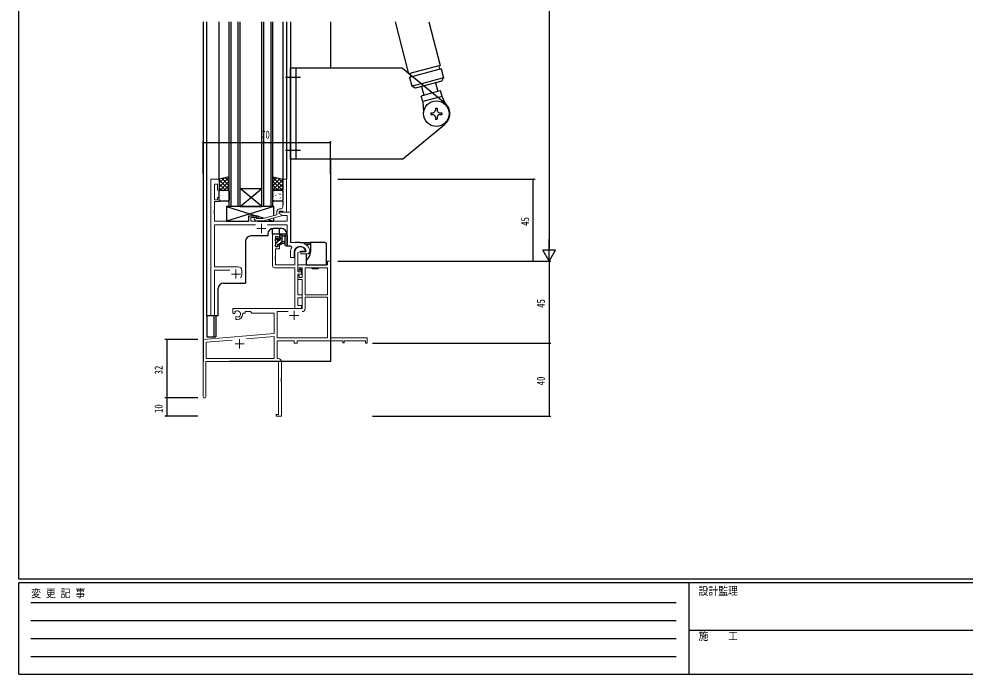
# Model space of a CAD drawing. Units: millimetres, scale not verified. Extents: x -567 to 567, y -403 to 403.
# Drawn here: x -563 to -43, y -403 to -43 of the extents above; entities that cross this region are included whole.
import ezdxf
from ezdxf.enums import TextEntityAlignment as Align

# ---------------------------------------------------------------- set-up
doc = ezdxf.new("R2010")
doc.units = ezdxf.units.MM
doc.header["$LTSCALE"] = 2
doc.layers.add('0-2_YKK_11', color=7, linetype='Continuous', lineweight=18)
for name, color, linetype in [('0-3_YKK_12', 2, 'Continuous'), ('0-4_YKK_13', 4, 'Continuous'), ('0-5_YKK_D', 6, 'Continuous'), ('0-6_YKK_ZWAK', 7, 'Continuous')]:
    doc.layers.add(name, color=color, linetype=linetype)
doc.styles.add('ＭＳ ゴシック', font='')
doc.styles.get('ＭＳ ゴシック').set_extended_font_data('MS Gothic')

msp = doc.modelspace()

# ---------------------------------------------------------------- linework, layer by layer
at = {"layer": '0-2_YKK_11'}
for p, q in [((-457.266, -131.433), (-457.266, -206.433)), ((-452.666, -131.433), (-457.266, -131.433)), ((-455.336, -142.633), (-455.336, -134.133)), ((-455.336, -134.133), (-453.666, -134.133)), ((-417.666, -131.433), (-417.666, -143.474)), ((-415.666, -131.433), (-417.666, -131.433)), ((-415.666, -149.433), (-415.666, -131.433)), ((-453.666, -142.633), (-455.336, -142.633)), ((-455.336, -143.633), (-452.666, -143.633)), ((-453.666, -141.433), (-453.666, -142.633)), ((-452.666, -141.433), (-453.666, -141.433)), ((-452.666, -143.633), (-452.666, -141.433)), ((-455.336, -154.433), (-455.336, -150.391)), ((-419.666, -148.933), (-417.866, -148.933)), ((-419.666, -150.233), (-419.666, -148.933)), ((-413.466, -149.433), (-419.666, -149.433)), ((-419.666, -149.433), (-419.666, -150.233)), ((-419.666, -150.233), (-417.709, -151.363)), ((-418.466, -150.925), (-419.666, -150.233)), ((-418.666, -147.633), (-419.466, -147.633)), ((-413.466, -166.133), (-413.466, -149.433)), ((-436.366, -154.433), (-455.336, -154.433)), ((-436.366, -151.433), (-436.366, -154.433)), ((-435.366, -154.433), (-435.366, -152.433)), ((-415.396, -154.433), (-435.366, -154.433)), ((-433.291, -153.457), (-432.515, -154.233)), ((-432.515, -154.233), (-428.57, -154.233)), ((-432.018, -153.033), (-432.442, -152.608)), ((-428.728, -153.033), (-432.018, -153.033)), ((-428.57, -154.233), (-418.466, -151.525)), ((-418.466, -151.525), (-418.466, -150.925)), ((-417.709, -151.363), (-415.396, -151.363)), ((-415.396, -151.363), (-415.396, -154.433)), ((-455.336, -156.363), (-432.817, -156.363)), ((-455.336, -179.433), (-455.336, -156.363)), ((-426.116, -156.363), (-415.396, -156.363)), ((-415.396, -156.363), (-415.396, -168.133)), ((-423.366, -179.063), (-423.366, -161.433)), ((-421.736, -162.933), (-421.736, -168.333)), ((-408.166, -166.133), (-413.466, -166.133)), ((-421.736, -168.333), (-420.266, -168.333)), ((-420.266, -168.333), (-420.266, -167.233)), ((-420.266, -167.233), (-419.466, -167.233)), ((-419.466, -167.233), (-419.466, -169.533)), ((-415.396, -168.133), (-413.246, -168.133)), ((-413.246, -168.133), (-412.808, -168.874)), ((-411.166, -178.433), (-411.166, -171.433)), ((-421.736, -175.391), (-421.736, -178.433)), ((-409.536, -176.428), (-409.466, -178.433)), ((-391.466, -218.433), (-391.466, -176.433)), ((-442.266, -179.433), (-455.336, -179.433)), ((-455.336, -206.433), (-455.336, -181.363)), ((-455.336, -181.363), (-446.817, -181.363)), ((-440.266, -183.433), (-440.266, -181.433)), ((-411.166, -180.063), (-422.366, -180.063)), ((-421.736, -178.433), (-411.166, -178.433)), ((-411.166, -190.474), (-411.166, -180.063)), ((-393.096, -178.433), (-409.466, -178.433)), ((-407.466, -180.933), (-407.466, -183.433)), ((-407.166, -180.063), (-407.166, -185.333)), ((-393.096, -180.063), (-405.536, -180.063)), ((-405.536, -180.063), (-405.536, -194.933)), ((-405.536, -180.063), (-405.536, -194.933)), ((-393.096, -194.933), (-393.096, -180.063)), ((-407.466, -183.433), (-409.466, -183.433)), ((-409.466, -183.433), (-409.466, -194.933)), ((-407.166, -186.533), (-407.166, -202.433)), ((-411.166, -202.433), (-411.166, -191.391)), ((-409.536, -196.563), (-409.536, -200.803)), ((-405.536, -194.933), (-393.096, -194.933)), ((-405.536, -196.133), (-405.536, -202.463)), ((-393.096, -196.133), (-405.536, -196.133)), ((-393.096, -218.433), (-393.096, -196.133)), ((-407.166, -202.433), (-445.266, -202.433)), ((-457.266, -206.433), (-455.336, -206.433)), ((-438.466, -204.063), (-435.536, -204.063)), ((-435.536, -204.063), (-434.666, -204.933)), ((-434.666, -204.933), (-422.466, -204.933)), ((-422.466, -204.933), (-422.466, -216.021)), ((-414.817, -204.063), (-420.836, -204.063)), ((-422.466, -216.021), (-461.466, -219.433)), ((-437.733, -218.992), (-422.466, -217.657)), ((-437.733, -218.992), (-422.466, -217.657)), ((-422.466, -217.657), (-422.466, -229.803)), ((-461.466, -219.433), (-461.466, -250.733)), ((-459.836, -220.926), (-445.619, -219.682)), ((-459.836, -229.803), (-459.836, -220.926)), ((-420.836, -218.433), (-393.096, -218.433)), ((-420.836, -220.063), (-411.466, -220.063)), ((-409.836, -220.063), (-384.766, -220.063)), ((-371.466, -218.433), (-391.466, -218.433)), ((-460.066, -250.733), (-460.066, -231.433)), ((-460.066, -231.433), (-420.096, -231.433)), ((-422.466, -229.803), (-459.836, -229.803)), ((-420.096, -231.433), (-420.096, -260.533)), ((-418.466, -240.474), (-418.466, -231.603))]:
    msp.add_line(p, q, dxfattribs=at)
at = {"layer": '0-2_YKK_11', "color": 2}
for p, q in [((-429.466, -155.933), (-429.466, -160.933)), ((-431.966, -158.433), (-426.966, -158.433)), ((-443.466, -180.933), (-443.466, -185.933)), ((-445.966, -183.433), (-440.966, -183.433)), ((-413.966, -206.133), (-408.966, -206.133)), ((-411.466, -203.633), (-411.466, -208.633)), ((-443.966, -221.733), (-438.966, -221.733)), ((-441.466, -219.233), (-441.466, -224.233))]:
    msp.add_line(p, q, dxfattribs=at)
at = {"layer": '0-2_YKK_11'}
for points in [[(-453.666, -134.133), (-453.666, -137.433), (-452.666, -137.433), (-452.666, -131.433)], [(-455.336, -150.391), (-455.456, -150.208), (-455.456, -149.658), (-455.336, -149.474), (-455.336, -149.391), (-455.456, -149.208), (-455.456, -148.658), (-455.336, -148.474), (-455.336, -143.633)], [(-417.666, -143.474), (-417.546, -143.658), (-417.546, -144.208), (-417.666, -144.391), (-417.666, -144.474), (-417.546, -144.658), (-417.546, -145.208), (-417.666, -145.391), (-417.666, -146.633)], [(-420.966, -149.133), (-420.966, -150.953), (-428.728, -153.033)], [(-417.866, -148.933), (-417.666, -149.133), (-417.366, -149.433), (-415.666, -149.433)], [(-435.366, -152.433), (-432.166, -152.433), (-432.166, -151.433), (-436.366, -151.433)], [(-423.366, -161.433), (-419.466, -161.433), (-419.466, -164.233), (-420.266, -164.233), (-420.266, -162.933), (-421.736, -162.933)], [(-419.466, -169.533), (-421.736, -169.533), (-421.736, -173.474), (-421.856, -173.658), (-421.856, -174.208), (-421.736, -174.391), (-421.736, -174.474), (-421.856, -174.658), (-421.856, -175.208), (-421.736, -175.391)], [(-413.466, -171.433), (-413.466, -174.433), (-411.466, -174.433), (-411.466, -171.433)], [(-405.301, -170.544), (-405.588, -170.933), (-407.866, -170.933), (-409.536, -171.897), (-409.536, -176.428)], [(-404.913, -170.883), (-405.208, -171.233), (-407.866, -171.233), (-407.866, -172.433), (-404.466, -172.433)], [(-402.966, -170.933), (-402.966, -170.438), (-402.972, -170.378)], [(-391.466, -176.433), (-393.096, -176.433), (-393.096, -178.433)], [(-409.466, -178.433), (-409.466, -181.233), (-408.666, -181.233), (-408.666, -180.063), (-407.166, -180.063)], [(-409.466, -178.433), (-409.466, -182.233), (-408.266, -182.233), (-408.266, -181.133), (-407.766, -180.633), (-407.466, -180.933)], [(-407.166, -185.333), (-408.666, -185.333), (-408.666, -184.233), (-409.466, -184.233), (-409.466, -186.533), (-407.166, -186.533)], [(-411.166, -191.391), (-411.046, -191.208), (-411.046, -190.658), (-411.166, -190.474)], [(-409.466, -194.933), (-407.166, -194.933), (-407.166, -196.563), (-409.536, -196.563)], [(-445.266, -202.433), (-445.266, -204.798), (-444.366, -205.317), (-444.016, -205.115), (-443.993, -204.61), (-444.031, -204.152)], [(-409.536, -200.803), (-407.466, -200.803), (-407.466, -202.433), (-411.166, -202.433)], [(-442.289, -207.168), (-442.668, -206.906), (-443.116, -206.674), (-443.466, -206.876), (-443.466, -208.433), (-442.766, -208.433)], [(-439.766, -205.433), (-439.766, -204.933), (-438.466, -204.933), (-438.466, -204.063)], [(-414.817, -204.063), (-420.836, -204.063), (-420.836, -218.433)], [(-420.266, -229.803), (-420.836, -229.803), (-420.836, -220.063)], [(-411.466, -220.063), (-411.466, -221.433), (-409.836, -221.433), (-409.836, -220.063)], [(-384.766, -220.063), (-384.766, -221.233), (-383.966, -221.233), (-383.966, -220.063), (-372.366, -220.063)], [(-372.366, -220.063), (-372.366, -221.433), (-371.466, -221.433), (-371.466, -218.433)], [(-418.466, -261.433), (-418.466, -242.391), (-418.586, -242.208), (-418.586, -241.658), (-418.466, -241.474), (-418.466, -241.391), (-418.586, -241.208), (-418.586, -240.658), (-418.466, -240.474)], [(-420.096, -260.533), (-421.466, -260.533), (-421.466, -261.433), (-418.466, -261.433)]]:
    msp.add_lwpolyline(points, dxfattribs=at)
for centre, radius, start, end in [((-419.466, -149.133), 1.5, 90.00001, 179.99999), ((-418.666, -146.633), 1, 270.00001, 359.99999), ((-432.866, -153.033), 0.6, 44.99999, 225.00001), ((-408.166, -171.433), 5.3, 11.47836, 89.99999), ((-408.166, -171.433), 5.3, 151.13427, 180), ((-408.166, -171.433), 3.3, 9.59404, 179.99999), ((-408.166, -171.433), 3, 17.23529, 180), ((-404.466, -170.933), 1.5, 270.00001, 359.99999), ((-442.266, -181.433), 2, 0.00001, 89.99999), ((-422.366, -179.063), 1, 180.00001, 269.99999), ((-443.466, -183.433), 3.2, 321.63348, 359.99999), ((-407.136, -202.463), 1.6, 270.00001, 359.99999), ((-442.766, -205.433), 1.8, 285.36688, 134.63312), ((-442.766, -205.433), 3, 270.00001, 359.99999), ((-420.266, -231.603), 1.8, 0.00001, 89.99999), ((-460.766, -250.733), 0.7, 179.99999, 0.00001)]:
    msp.add_arc(centre, radius, start, end, dxfattribs=at)
at = {"layer": '0-3_YKK_12'}
for p, q in [((-461.466, -44.933), (-461.466, -231.433)), ((-459.466, -206.433), (-459.466, -44.933)), ((-452.666, -131.933), (-452.666, -44.933)), ((-447.166, -146.433), (-447.166, -44.933)), ((-446.166, -146.433), (-446.166, -44.933)), ((-442.166, -146.433), (-442.166, -44.933)), ((-441.166, -146.433), (-441.166, -44.933)), ((-429.166, -146.433), (-429.166, -44.933)), ((-428.166, -146.433), (-428.166, -44.933)), ((-424.166, -146.433), (-424.166, -44.933)), ((-423.166, -146.433), (-423.166, -44.933)), ((-417.666, -44.933), (-417.666, -131.733)), ((-415.666, -44.933), (-415.666, -131.433)), ((-413.466, -44.933), (-413.466, -165.833)), ((-391.466, -44.933), (-391.466, -70.413)), ((-391.466, -120.413), (-391.466, -231.433)), ((-441.166, -146.433), (-429.166, -136.433)), ((-429.166, -146.433), (-441.166, -136.433)), ((-441.166, -136.433), (-429.166, -136.433)), ((-441.166, -146.433), (-447.166, -146.433)), ((-441.166, -146.433), (-429.166, -146.433)), ((-423.166, -146.433), (-429.166, -146.433)), ((-423.366, -161.433), (-423.366, -158.459)), ((-418.467, -158.433), (-422.967, -158.433)), ((-438.266, -165.533), (-438.266, -188.433)), ((-425.967, -162.533), (-435.266, -162.533)), ((-425.967, -161.433), (-425.967, -162.533)), ((-415.467, -161.433), (-415.467, -168.133)), ((-413.467, -168.133), (-415.467, -168.133)), ((-453.267, -206.433), (-453.267, -191.433)), ((-450.267, -188.433), (-438.266, -188.433)), ((-459.466, -206.433), (-459.466, -217.933)), ((-453.267, -206.433), (-459.466, -206.433)), ((-455.566, -206.433), (-455.566, -217.933)), ((-459.466, -217.933), (-455.566, -217.933)), ((-461.166, -231.433), (-461.466, -231.433)), ((-391.466, -231.433), (-446.966, -231.433))]:
    msp.add_line(p, q, dxfattribs=at)
msp.add_lwpolyline([(-423.366, -161.433), (-419.466, -161.433), (-419.466, -158.433)], dxfattribs=at)
for centre, start, end in [((-422.967, -161.433), 90, 180), ((-418.467, -161.433), 0, 90), ((-435.266, -165.533), 90, 180), ((-450.267, -191.433), 90, 180)]:
    msp.add_arc(centre, 3, start, end, dxfattribs=at)
at = {"layer": '0-4_YKK_13'}
for p, q in [((-356.081, -44.933), (-348.595, -73.594)), ((-337.478, -44.933), (-331.209, -68.935)), ((-351.931, -70.413), (-413.431, -70.413)), ((-413.431, -120.413), (-413.431, -70.413)), ((-410.431, -120.413), (-410.431, -70.413)), ((-351.931, -70.413), (-328.787, -89.482)), ((-331.209, -68.935), (-348.595, -73.594)), ((-330.691, -70.867), (-346.312, -75.053)), ((-330.691, -70.867), (-329.397, -75.697)), ((-416.203, -75.413), (-408.062, -75.413)), ((-346.312, -75.053), (-348.078, -75.526)), ((-348.078, -75.526), (-346.783, -80.356)), ((-329.397, -75.697), (-341.578, -78.961)), ((-330.457, -77.534), (-340.158, -80.133)), ((-330.457, -77.534), (-329.397, -75.697)), ((-341.578, -78.961), (-346.783, -80.356)), ((-344.946, -81.416), (-346.783, -80.356)), ((-340.158, -80.133), (-344.946, -81.416)), ((-341.566, -80.51), (-340.272, -85.34)), ((-331.095, -82.881), (-335.425, -84.041)), ((-333.838, -78.44), (-332.544, -83.27)), ((-330.267, -85.972), (-331.095, -82.881)), ((-335.425, -84.041), (-341.72, -85.728)), ((-330.267, -85.972), (-332.395, -86.543)), ((-327.732, -91.349), (-330.267, -85.972)), ((-340.892, -88.819), (-340.399, -94.743)), ((-333.931, -92.413), (-333.931, -93.413)), ((-333.931, -92.413), (-332.931, -92.413)), ((-332.931, -92.413), (-332.931, -93.413)), ((-336.431, -94.913), (-335.431, -94.913)), ((-336.431, -94.913), (-336.431, -95.913)), ((-336.431, -95.913), (-335.431, -95.913)), ((-333.931, -97.413), (-333.931, -98.413)), ((-333.931, -98.413), (-332.931, -98.413)), ((-332.931, -97.413), (-332.931, -98.413)), ((-331.431, -94.913), (-330.431, -94.913)), ((-331.431, -95.913), (-330.431, -95.913)), ((-330.431, -94.913), (-330.431, -95.913)), ((-351.931, -120.413), (-328.828, -101.292)), ((-416.203, -115.413), (-408.062, -115.413)), ((-351.931, -120.413), (-413.431, -120.413)), ((-447.166, -130.186), (-452.666, -135.686)), ((-449.979, -130.753), (-452.666, -133.441)), ((-452.666, -131.698), (-447.166, -137.198)), ((-452.666, -133.943), (-449.177, -137.433)), ((-447.166, -132.431), (-452.168, -137.433)), ((-451.087, -131.033), (-447.166, -134.953)), ((-447.166, -134.676), (-449.923, -137.433)), ((-449.295, -130.58), (-447.166, -132.708)), ((-447.503, -130.127), (-447.166, -130.463)), ((-423.166, -130.042), (-417.666, -131.433)), ((-423.166, -137.433), (-423.166, -130.042)), ((-422.83, -130.127), (-423.166, -130.463)), ((-423.166, -130.186), (-417.666, -135.686)), ((-421.038, -130.58), (-423.166, -132.708)), ((-419.246, -131.033), (-423.166, -134.953)), ((-417.666, -131.698), (-423.166, -137.198)), ((-423.166, -132.431), (-418.165, -137.433)), ((-423.166, -134.676), (-420.41, -137.433)), ((-417.666, -133.943), (-421.156, -137.433)), ((-420.354, -130.753), (-417.666, -133.441)), ((-417.666, -131.433), (-417.666, -137.433)), ((-452.666, -136.188), (-451.422, -137.433)), ((-452.666, -142.933), (-452.666, -137.933)), ((-452.166, -137.433), (-447.666, -137.433)), ((-452.081, -140.105), (-452.075, -140.098)), ((-451.225, -140.113), (-451.181, -140.089)), ((-450.634, -138.223), (-450.59, -138.199)), ((-450.106, -137.9), (-450.1, -137.893)), ((-448.557, -138.655), (-448.513, -138.631)), ((-448.32, -139.92), (-448.314, -139.913)), ((-447.166, -136.921), (-447.678, -137.433)), ((-447.166, -137.933), (-447.166, -142.933)), ((-423.166, -136.921), (-422.655, -137.433)), ((-417.666, -137.433), (-423.166, -137.433)), ((-423.166, -142.933), (-423.166, -137.933)), ((-422.859, -139.51), (-422.852, -139.518)), ((-422.666, -137.433), (-418.166, -137.433)), ((-422.432, -138.053), (-422.388, -138.077)), ((-421.789, -140.245), (-421.745, -140.269)), ((-421.039, -137.527), (-421.033, -137.535)), ((-420.355, -137.621), (-420.312, -137.645)), ((-420.141, -139.4), (-420.094, -139.488)), ((-419.764, -139.511), (-419.72, -139.535)), ((-419.098, -139.695), (-419.091, -139.702)), ((-417.666, -136.188), (-418.911, -137.433)), ((-417.688, -139.078), (-417.666, -139.09)), ((-417.666, -137.933), (-417.666, -142.933)), ((-447.666, -143.433), (-452.166, -143.433)), ((-451.868, -142.304), (-451.824, -142.28)), ((-450.668, -141.099), (-450.622, -141.01)), ((-450.262, -142.088), (-450.255, -142.08)), ((-449.792, -142.737), (-449.748, -142.713)), ((-449.2, -140.847), (-449.156, -140.823)), ((-423.03, -140.924), (-422.984, -141.013)), ((-418.166, -143.433), (-422.666, -143.433)), ((-421.198, -142.135), (-421.154, -142.159)), ((-420.884, -141.715), (-420.877, -141.722)), ((-419.121, -141.702), (-419.077, -141.726)), ((-448.667, -146.433), (-432.417, -151.433)), ((-422.667, -146.433), (-448.667, -146.433)), ((-422.667, -146.433), (-448.667, -154.433)), ((-448.667, -146.433), (-448.667, -154.433)), ((-422.667, -151.408), (-422.667, -146.433)), ((-448.667, -154.433), (-436.366, -154.433)), ((-436.366, -154.433), (-436.366, -151.433)), ((-431.366, -151.756), (-427.92, -152.816)), ((-431.366, -154.233), (-431.366, -154.433)), ((-431.366, -154.233), (-431.366, -154.433)), ((-431.366, -154.433), (-422.667, -154.433)), ((-420.88, -163.738), (-421.736, -164.594)), ((-421.736, -165.133), (-421.736, -164.533)), ((-421.649, -164.32), (-421.149, -163.82)), ((-419.73, -164.833), (-421.536, -166.639)), ((-421.536, -167.433), (-421.536, -165.333)), ((-420.636, -164.033), (-420.636, -164.372)), ((-420.176, -164.833), (-419.236, -164.833)), ((-418.236, -165.584), (-419.885, -167.233)), ((-418.575, -161.433), (-419.436, -162.294)), ((-419.436, -162.333), (-419.436, -161.733)), ((-419.236, -164.833), (-419.236, -162.533)), ((-418.236, -163.339), (-419.236, -164.339)), ((-419.136, -161.433), (-416.174, -161.433)), ((-418.236, -161.433), (-418.236, -166.733)), ((-417.056, -162.633), (-418.236, -162.633)), ((-418.236, -165.433), (-417.092, -165.535)), ((-416.566, -163.168), (-416.566, -167.416)), ((-415.434, -162.048), (-415.786, -161.616)), ((-415.366, -162.238), (-415.366, -167.416)), ((-408.166, -166.133), (-410.866, -166.133)), ((-408.166, -166.133), (-402.566, -166.133)), ((-394.666, -166.133), (-402.566, -166.133)), ((-402.566, -166.133), (-402.566, -167.133)), ((-421.736, -168.133), (-421.736, -167.633)), ((-420.936, -168.433), (-421.436, -168.433)), ((-420.636, -167.984), (-421.085, -168.433)), ((-418.736, -167.233), (-420.636, -167.233)), ((-420.636, -167.233), (-420.636, -168.133)), ((-418.236, -166.633), (-417.092, -166.531)), ((-405.068, -167.133), (-402.566, -167.133)), ((-402.566, -167.133), (-402.566, -171.433)), ((-393.666, -178.433), (-393.666, -167.133)), ((-404.866, -172.433), (-404.866, -175.957)), ((-404.866, -175.957), (-404.866, -178.433)), ((-404.866, -178.433), (-394.666, -178.433)), ((-401.678, -180.433), (-401.891, -180.063)), ((-401.841, -180.063), (-401.665, -180.433)), ((-401.678, -180.433), (-401.665, -180.433)), ((-401.665, -180.433), (-400.866, -180.433)), ((-400.866, -180.433), (-400.278, -180.433)), ((-399.442, -180.063), (-399.655, -180.433)), ((-398.042, -180.063), (-398.255, -180.433)), ((-394.666, -178.433), (-393.666, -178.433)), ((-454.566, -206.433), (-454.566, -217.933)), ((-455.566, -217.933), (-454.566, -217.933))]:
    msp.add_line(p, q, dxfattribs=at)
for points in [[(-332.395, -86.543), (-340.892, -88.819), (-341.72, -85.728)], [(-436.366, -151.433), (-431.366, -151.433), (-431.366, -153.033)], [(-425.762, -153.48), (-422.667, -154.433), (-422.667, -152.651)], [(-400.491, -180.063), (-400.278, -180.433), (-399.655, -180.433)], [(-399.655, -180.433), (-399.066, -180.433), (-398.268, -180.433), (-398.255, -180.433)], [(-398.268, -180.433), (-398.146, -180.184), (-398.09, -180.063)]]:
    msp.add_lwpolyline(points, dxfattribs=at)
msp.add_lwpolyline([(-447.166, -130.042), (-452.666, -131.433), (-452.666, -137.433), (-447.166, -137.433)], close=True, dxfattribs=at)
msp.add_circle((-333.431, -95.413), 7, dxfattribs=at)
for centre, radius, start, end in [((-330.95, -69.901), 1, 105, 285), ((-348.336, -74.56), 1, 285, 105), ((-335.431, -93.413), 1.5, 270, 360), ((-335.431, -93.413), 1.5, 270, 360), ((-331.431, -93.413), 1.5, 180, 270), ((-333.431, -95.371), 7.5, 307.86821, 51.73849), ((-335.431, -97.413), 1.5, 360, 90), ((-335.431, -97.413), 1.5, 360, 90), ((-331.431, -97.413), 1.5, 90, 180), ((-452.166, -137.933), 0.5, 90, 180), ((-447.666, -137.933), 0.5, 0, 90), ((-422.666, -137.933), 0.5, 90, 180), ((-418.166, -137.933), 0.5, 0, 90), ((-452.166, -142.933), 0.5, 180, 270), ((-447.666, -142.933), 0.5, 270, 0), ((-422.666, -142.933), 0.5, 180, 270), ((-418.166, -142.933), 0.5, 270, 0), ((-421.436, -164.533), 0.3, 135, 180), ((-421.536, -165.133), 0.2, 180, 270), ((-420.936, -164.033), 0.3, 0, 135), ((-420.636, -164.833), 0.25, 123.05573, 326.94427), ((-420.936, -164.372), 0.3, 303.05573, 0), ((-420.176, -165.133), 0.3, 90, 146.94427), ((-419.136, -161.733), 0.3, 90, 180), ((-419.236, -162.333), 0.2, 180, 270), ((-417.136, -166.033), 0.5, 275.09207, 84.90793), ((-417.056, -162.333), 0.3, 270, 330), ((-416.536, -162.633), 0.3, 296.74368, 150), ((-416.266, -163.168), 0.3, 116.74368, 180), ((-416.174, -161.933), 0.5, 39.23454, 90), ((-415.666, -162.238), 0.3, 0, 39.23454), ((-394.666, -167.133), 1, 0, 90), ((-421.536, -167.633), 0.2, 90, 180), ((-421.436, -168.133), 0.3, 180, 270), ((-420.936, -168.133), 0.3, 270, 0), ((-418.736, -166.733), 0.5, 270, 0), ((-415.966, -167.416), 0.6, 180, 0), ((-408.166, -171.433), 5.6, 306.10634, 0)]:
    msp.add_arc(centre, radius, start, end, dxfattribs=at)
at = {"layer": '0-5_YKK_D'}
for p, q in [((-271.466, 116.567), (-271.466, -169.433)), ((-461.466, -128.433), (-461.466, -110.433)), ((-391.466, -111.433), (-461.466, -111.433)), ((-391.466, -128.433), (-391.466, -110.433)), ((-387.466, -131.433), (-279.168, -131.433)), ((-280.168, -176.433), (-280.168, -131.433)), ((-271.466, -176.433), (-271.466, -164.308)), ((-271.466, -176.433), (-274.966, -170.37)), ((-267.966, -170.37), (-274.966, -170.37)), ((-271.466, -176.433), (-267.966, -170.37)), ((-387.466, -176.433), (-279.168, -176.433)), ((-368.466, -176.433), (-270.466, -176.433)), ((-368.466, -176.433), (-270.466, -176.433)), ((-271.466, -176.433), (-271.466, -221.433)), ((-464.466, -219.433), (-482.466, -219.433)), ((-481.466, -219.433), (-481.466, -251.433)), ((-368.466, -221.433), (-270.466, -221.433)), ((-368.466, -221.433), (-270.466, -221.433)), ((-271.466, -221.433), (-271.466, -261.433)), ((-464.466, -251.433), (-482.466, -251.433)), ((-464.466, -251.433), (-482.466, -251.433)), ((-481.466, -251.433), (-481.466, -261.433)), ((-464.466, -261.433), (-482.466, -261.433)), ((-368.466, -261.433), (-270.466, -261.433))]:
    msp.add_line(p, q, dxfattribs=at)
for centre, start, end in [((-461.466, -111.433), 0, 180), ((-461.466, -111.433), 180, 0), ((-391.466, -111.433), 0, 180), ((-391.466, -111.433), 180, 0), ((-280.168, -131.433), 90, 270), ((-280.168, -131.433), 270, 90), ((-280.168, -176.433), 90, 270), ((-280.168, -176.433), 270, 90), ((-481.466, -219.433), 90, 270), ((-481.466, -219.433), 270, 90), ((-271.466, -221.433), 90, 270), ((-271.466, -221.433), 90, 270), ((-271.466, -221.433), 270, 90), ((-271.466, -221.433), 270, 90), ((-481.466, -251.433), 90, 270), ((-481.466, -251.433), 90, 270), ((-481.466, -251.433), 270, 90), ((-481.466, -251.433), 270, 90), ((-481.466, -261.433), 90, 270), ((-481.466, -261.433), 270, 90), ((-271.466, -261.433), 90, 270), ((-271.466, -261.433), 270, 90)]:
    msp.add_arc(centre, 0.106, start, end, dxfattribs=at)
at = {"layer": '0-6_YKK_ZWAK'}
for p, q in [((-562.7, -351), (-562.7, 399)), ((537.3, -351), (-562.7, -351)), ((483.3, -353), (-562.7, -353)), ((-562.7, -403), (-562.7, -353)), ((-194.7, -353), (-194.7, -403)), ((-556.131, -363.732), (-201.57, -363.732)), ((-556.131, -373.63), (-201.57, -373.63)), ((-194.7, -378.999), (-10.7, -378.999)), ((-556.131, -383.528), (-201.57, -383.528)), ((-556.131, -393.426), (-201.57, -393.426)), ((-562.7, -403), (483.3, -403))]:
    msp.add_line(p, q, dxfattribs=at)

# ---------------------------------------------------------------- texts
at = {"layer": '0-5_YKK_D', "style": 'ＭＳ ゴシック', "width": 0.8}
msp.add_text('70', height=4.399, dxfattribs=at).set_placement((-429.658, -110.433), align=Align.BOTTOM_LEFT)
for s, p in [('45', (-281.168, -156.966)), ('45', (-272.466, -201.966)), ('32', (-482.466, -238.515)), ('40', (-272.466, -244.527)), ('10', (-482.466, -259.734))]:
    msp.add_text(s, height=4.399, rotation=90, dxfattribs=at).set_placement(p, align=Align.BOTTOM_LEFT)
at = {"layer": '0-6_YKK_ZWAK', "style": 'ＭＳ ゴシック', "width": 0.9}
for s, p in [('変 更 記 事', (-555.965, -362.209)), ('設計監理', (-189.315, -360.904)), ('施\u3000\u3000工', (-189.315, -385.649))]:
    msp.add_text(s, height=4.399, dxfattribs=at).set_placement(p, align=Align.BOTTOM_LEFT)

doc.saveas('drawing.dxf')
